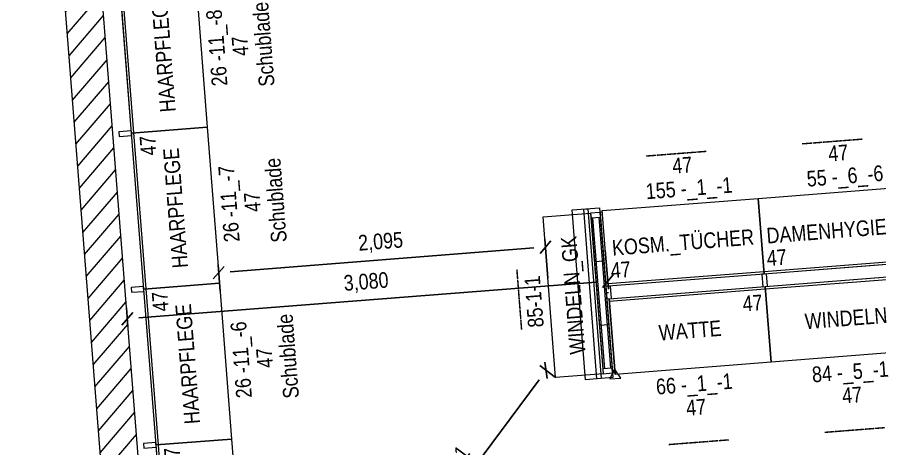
# Model space of a CAD drawing. Header units: millimetres. Extents: x 1954135 to 2038297, y 1349223 to 1397094.
# Drawn here: x 1973017 to 1978529, y 1377608 to 1380366 of the extents above; entities that cross this region are included whole.
import ezdxf
from ezdxf.enums import TextEntityAlignment as Align

# ---------------------------------------------------------------- set-up
doc = ezdxf.new("R2010")
doc.units = ezdxf.units.MM
doc.header["$MEASUREMENT"] = 0
doc.layers.get('Defpoints').update_dxf_attribs({"lineweight": 0})
for name, color, linetype, lineweight in [('01_Grundriss (Construction)', 7, 'Continuous', 0), ('10_Einrichtung', 7, 'Continuous', 0), ('10_Einrichtung (Construction)', 7, 'Continuous', 0), ('13_Ladenbau', 94, 'Continuous', 0), ('20_Sortimentierung', 7, 'Continuous', 0), ('21_Modulnummer', 7, 'Continuous', 0), ('TXT Schrift allgemein', 7, 'Continuous', 13)]:
    doc.layers.add(name, color=color, linetype=linetype, lineweight=lineweight)
doc.styles.add('Rossmann', font='ARIALN.TTF', dxfattribs={"height": 100})
doc.styles.add('Style-Arial Narrow', font='ARIALN.TTF')
doc.dimstyles.new('Rossmann', dxfattribs={"dimtxt": 100, "dimasz": 75, "dimexe": 50, "dimexo": 0.0625, "dimgap": 50, "dimtad": 1, "dimdec": 3, "dimlfac": 0.001, "dimzin": 3, "dimtxsty": 'Rossmann', "dimcen": 0, "dimadec": 3, "dimazin": 0, "dimtfac": 1, "dimtdec": 0, "dimtofl": 0, "dimtmove": 0, "dimatfit": 1, "dimfxl": 200, "dimfxlon": 1, "dimfrac": 2, "dimtolj": 1, "dimtzin": 3, "dimarcsym": 0})

# ---------------------------------------------------------------- blocks, each defined once
blk = doc.blocks.new('_Oblique-1')
at = {"color": 0, "linetype": 'ByBlock', "lineweight": -2}
blk.add_line((0.5, 0.5), (-0.5, -0.5), dxfattribs=at)
blk = doc.blocks.new('*D398')
at = {"layer": '10_Einrichtung', "color": 0, "linetype": 'ByBlock', "lineweight": -2, "transparency": 16777216}
for p, q in [((1976408.1, 1378697.6), (1976388.6, 1378946.8)), ((1974313.1, 1378616), (1974300, 1378783.3))]:
    blk.add_line(p, q, dxfattribs=at)
at = {"layer": '10_Einrichtung', "color": 0, "linetype": 'Continuous', "lineweight": -2, "transparency": 16777216}
blk.add_line((1974378.7, 1378739.3), (1976317.8, 1378891.1), dxfattribs=at)
at = {"layer": 'Defpoints', "color": 0, "linetype": 'Continuous', "lineweight": 0, "transparency": 16777216}
for p in [(1976392.5, 1378897), (1974313.1, 1378616), (1976421.5, 1378527.2)]:
    blk.add_point(p, dxfattribs=at)
at = {"layer": '10_Einrichtung', "color": 0, "linetype": 'Continuous', "lineweight": -2, "transparency": 16777216, "xscale": 75, "yscale": 75, "zscale": 75}
for p, rotation in [((1976392.5, 1378897), 4.475374000663035), ((1974303.9, 1378733.5), 184.475374000663)]:
    blk.add_blockref('_Oblique-1', p, dxfattribs=dict(at, rotation=rotation))
at = {"layer": '10_Einrichtung', "color": 0, "linetype": 'Continuous', "lineweight": 0, "transparency": 16777216, "insert": (1975339.6, 1378925), "char_height": 100, "attachment_point": 5, "rotation": 4.4754, "style": 'Style-Arial Narrow'}
blk.add_mtext('\\A1;2,095', dxfattribs=at)
blk = doc.blocks.new('*D399')
at = {"layer": '10_Einrichtung', "color": 0, "linetype": 'ByBlock', "lineweight": -2, "transparency": 16777216}
for p, q in [((1976457.7, 1378063.7), (1976356, 1378139.1)), ((1975464.9, 1376670), (1975336.8, 1376765))]:
    blk.add_line(p, q, dxfattribs=at)
at = {"layer": '10_Einrichtung', "color": 0, "linetype": 'Continuous', "lineweight": -2, "transparency": 16777216}
blk.add_line((1975421.6, 1376795.4), (1976351.5, 1378049.1), dxfattribs=at)
at = {"layer": 'Defpoints', "color": 0, "linetype": 'Continuous', "lineweight": 0, "transparency": 16777216}
for p in [(1976396.1, 1378109.4), (1976457.8, 1378063.6), (1975464.9, 1376669.9)]:
    blk.add_point(p, dxfattribs=at)
at = {"layer": '10_Einrichtung', "color": 0, "linetype": 'Continuous', "lineweight": -2, "transparency": 16777216, "xscale": 75, "yscale": 75, "zscale": 75}
for p, rotation in [((1976396.1, 1378109.4), 53.43572994213812), ((1975376.9, 1376735.2), 233.4357299421381)]:
    blk.add_blockref('_Oblique-1', p, dxfattribs=dict(at, rotation=rotation))
at = {"layer": '10_Einrichtung', "color": 0, "linetype": 'Continuous', "lineweight": 0, "transparency": 16777216, "insert": (1975798.1, 1377487.9), "char_height": 100, "attachment_point": 5, "rotation": 53.4357, "style": 'Style-Arial Narrow'}
blk.add_mtext('\\A1;1,711', dxfattribs=at)
blk = doc.blocks.new('*U573')
at = {"layer": '10_Einrichtung', "color": 42, "lineweight": 13, "ltscale": 0.01, "flags": 128}
blk.add_lwpolyline([(544.8, -88), (-544.8, -88), (-544.8, 88), (544.8, 88)], close=True, dxfattribs=at)
at = {"layer": '10_Einrichtung', "ltscale": 0.01, "flags": 128}
blk.add_lwpolyline([(-543.5, 11.8), (543.5, 11.8), (543.5, -14.4), (-543.5, -14.4)], close=True, dxfattribs=at)
blk = doc.blocks.new('RZ024')
at = {"layer": '10_Einrichtung', "color": 7, "lineweight": 0, "ltscale": 10}
for p, q in [((-157.5, -484.4), (-157.5, 484.4)), ((-97.5, -484.4), (-97.5, 484.4)), ((-97.5, 203.9), (-157.5, 203.9)), ((-97.5, -203.9), (-157.5, -203.9))]:
    blk.add_line(p, q, dxfattribs=at)
at = {"layer": '10_Einrichtung', "color": 7, "linetype": 'Continuous', "lineweight": 0}
for p, q in [((-147.5, -484.4), (-147.5, 484.4)), ((-107.5, -484.4), (-107.5, 484.4))]:
    blk.add_line(p, q, dxfattribs=at)
at = {"layer": '10_Einrichtung', "color": 7, "linetype": 'Continuous', "lineweight": 0, "flags": 128}
for points in [[(-172.5, 515), (-157.5, 515), (-157.5, 500), (-172.5, 500)], [(-172.5, -515), (-157.5, -515), (-157.5, -500), (-172.5, -500)]]:
    blk.add_lwpolyline(points, close=True, dxfattribs=at)
at = {"layer": '10_Einrichtung', "color": 7, "lineweight": 0, "ltscale": 10, "flags": 128}
for points in [[(-97.5, 484.4), (-97.5, 515), (-157.5, 515), (-157.5, 484.4)], [(-97.5, -515), (-97.5, -484.4), (-157.5, -484.4), (-157.5, -515)]]:
    blk.add_lwpolyline(points, close=True, dxfattribs=at)
at = {"layer": '10_Einrichtung (Construction)', "color": 7, "linetype": 'Continuous', "lineweight": 0}
blk.add_line((-157.5, 0), (-172.5, 0), dxfattribs=at)
at = {"layer": '10_Einrichtung (Construction)', "color": 7, "linetype": 'Continuous', "lineweight": 0, "flags": 128}
blk.add_lwpolyline([(-97.5, 515), (207.5, 515), (207.5, -515), (-97.5, -515)], close=True, dxfattribs=at)
blk = doc.blocks.new('IKBom')
at = {"layer": '10_Einrichtung', "color": 7, "linetype": 'Continuous', "lineweight": 0}
blk.add_blockref('RZ024', (172.5, 0), dxfattribs=at)
at = {"layer": '20_Sortimentierung', "color": 7, "linetype": 'Continuous', "lineweight": 0, "style": 'Style-Arial Narrow'}
blk.add_attdef('IKBom_0', text='', height=100, rotation=270, dxfattribs=at).set_placement((227.5, 0.1), align=Align.MIDDLE_CENTER)
at = {"layer": '21_Modulnummer', "color": 7, "linetype": 'Continuous', "lineweight": 0, "insert": (530, 21.2), "char_height": 100, "attachment_point": 2, "rotation": 270, "line_spacing_factor": 0.6, "style": 'Style-Arial Narrow'}
blk.add_mtext('85-1-1', dxfattribs=at)
at = {"layer": '21_Modulnummer', "color": 5, "linetype": 'Continuous', "lineweight": 0, "style": 'Style-Arial Narrow'}
blk.add_attdef('IKBom_0', text='', height=100, rotation=270, dxfattribs=at).set_placement((697.4, 0), align=Align.TOP_CENTER)
blk = doc.blocks.new('GK-Wi47-A-i')
at = {"layer": '10_Einrichtung', "color": 42, "lineweight": 13, "ltscale": 0.01, "rotation": 90}
blk.add_blockref('*U573', (103, 0), dxfattribs=at)
at = {"layer": '20_Sortimentierung', "color": 7, "linetype": 'Continuous', "lineweight": 0}
ref = blk.add_blockref('IKBom', (0, 0), dxfattribs=at)
ref.add_attrib('IKBom_0', 'WINDELN_GK', dxfattribs={"color": 7, "linetype": 'Continuous', "lineweight": 0, "height": 100, "rotation": 270, "style": 'Style-Arial Narrow'}).set_placement((227.5, 0.1), align=Align.MIDDLE_CENTER)
ref.add_attrib('IKBom_0', '______', dxfattribs={"layer": '21_Modulnummer', "color": 5, "linetype": 'Continuous', "lineweight": 0, "height": 100, "rotation": 270, "style": 'Style-Arial Narrow'}).set_placement((697.4, 0), align=Align.TOP_CENTER)
blk = doc.blocks.new('*U864')
at = {"layer": '10_Einrichtung', "color": 7, "linetype": 'Continuous', "lineweight": 0}
blk.add_line((-500, 187.5), (500, 187.5), dxfattribs=at)
at = {"layer": '10_Einrichtung', "color": 7, "linetype": 'Continuous', "lineweight": 0, "flags": 128}
for points in [[(-485, 282.5), (-515, 282.5), (-515, 202.5), (-485, 202.5)], [(515, 282.5), (485, 282.5), (485, 202.5), (515, 202.5)], [(-500, 202.5), (500, 202.5), (500, -282.5), (-500, -282.5)]]:
    blk.add_lwpolyline(points, close=True, dxfattribs=at)
at = {"layer": '10_Einrichtung (Construction)', "color": 3, "linetype": 'Continuous', "lineweight": 0}
for p, q in [((-500, 202.5), (-500, -282.5)), ((500, 202.5), (500, -282.5))]:
    blk.add_line(p, q, dxfattribs=at)
at = {"layer": '10_Einrichtung (Construction)', "color": 5, "linetype": 'Continuous', "lineweight": 0}
blk.add_line((-500, 202.5), (500, 202.5), dxfattribs=at)
at = {"layer": '10_Einrichtung', "color": 7, "linetype": 'Continuous', "lineweight": 0, "style": 'Rossmann'}
blk.add_text('47', height=100, rotation=180, dxfattribs=at).set_placement((411.7, 103.6), align=Align.MIDDLE_CENTER)
blk = doc.blocks.new('R1 47_61')
at = {"layer": '10_Einrichtung', "color": 7, "linetype": 'Continuous', "lineweight": 0}
blk.add_blockref('*U864', (500, -242.5), dxfattribs=at)
blk = doc.blocks.new('I1 47_61')
at = {"layer": '10_Einrichtung', "color": 7, "linetype": 'Continuous', "lineweight": 0}
blk.add_blockref('R1 47_61', (0, 0), dxfattribs=at)
at = {"layer": '20_Sortimentierung', "color": 7, "linetype": 'Continuous', "lineweight": 0, "style": 'Style-Arial Narrow'}
blk.add_attdef('I1 47_61_0', text='', height=100, rotation=180, dxfattribs=at).set_placement((501.1, -282.5), align=Align.MIDDLE_CENTER)
at = {"layer": '21_Modulnummer', "color": 7, "linetype": 'Continuous', "lineweight": 0, "insert": (435.8, -675), "char_height": 100, "attachment_point": 2, "rotation": 180, "line_spacing_factor": 0.6, "style": 'Style-Arial Narrow'}
blk.add_mtext('55 -_6_-6', dxfattribs=at)
at = {"layer": '21_Modulnummer', "color": 251, "linetype": 'Continuous', "lineweight": 0, "style": 'Style-Arial Narrow'}
blk.add_attdef('I1 47_61_0', text='', height=100, rotation=180, dxfattribs=at).set_placement((467.6, -825), align=Align.TOP_CENTER)
at = {"layer": '21_Modulnummer', "color": 5, "linetype": 'Continuous', "lineweight": 0, "style": 'Style-Arial Narrow'}
blk.add_attdef('I1 47_61_0', text='', height=100, rotation=180, dxfattribs=at).set_placement((500, -975), align=Align.TOP_CENTER)
blk = doc.blocks.new('*U867')
at = {"layer": '10_Einrichtung', "color": 7, "linetype": 'Continuous', "lineweight": 0}
blk.add_line((-500, 187.5), (500, 187.5), dxfattribs=at)
at = {"layer": '10_Einrichtung', "color": 7, "linetype": 'Continuous', "lineweight": 0, "flags": 128}
for points in [[(-485, 282.5), (-515, 282.5), (-515, 202.5), (-485, 202.5)], [(515, 282.5), (485, 282.5), (485, 202.5), (515, 202.5)], [(-500, 202.5), (500, 202.5), (500, -282.5), (-500, -282.5)]]:
    blk.add_lwpolyline(points, close=True, dxfattribs=at)
at = {"layer": '10_Einrichtung (Construction)', "color": 3, "linetype": 'Continuous', "lineweight": 0}
for p, q in [((-500, 202.5), (-500, -282.5)), ((500, 202.5), (500, -282.5))]:
    blk.add_line(p, q, dxfattribs=at)
at = {"layer": '10_Einrichtung (Construction)', "color": 5, "linetype": 'Continuous', "lineweight": 0}
blk.add_line((-500, 202.5), (500, 202.5), dxfattribs=at)
at = {"layer": '10_Einrichtung', "color": 7, "linetype": 'Continuous', "lineweight": 0, "style": 'Rossmann'}
blk.add_text('47', height=100, rotation=180, dxfattribs=at).set_placement((411.7, 103.6), align=Align.MIDDLE_CENTER)
blk = doc.blocks.new('R1 47_62')
at = {"layer": '10_Einrichtung', "color": 7, "linetype": 'Continuous', "lineweight": 0}
blk.add_blockref('*U867', (500, -242.5), dxfattribs=at)
blk = doc.blocks.new('I1 47_62')
at = {"layer": '10_Einrichtung', "color": 7, "linetype": 'Continuous', "lineweight": 0}
blk.add_blockref('R1 47_62', (0, 0), dxfattribs=at)
at = {"layer": '20_Sortimentierung', "color": 7, "linetype": 'Continuous', "lineweight": 0, "style": 'Style-Arial Narrow'}
blk.add_attdef('I1 47_62_0', text='', height=100, rotation=180, dxfattribs=at).set_placement((501.1, -282.5), align=Align.MIDDLE_CENTER)
at = {"layer": '21_Modulnummer', "color": 7, "linetype": 'Continuous', "lineweight": 0, "insert": (435.8, -675), "char_height": 100, "attachment_point": 2, "rotation": 180, "line_spacing_factor": 0.6, "style": 'Style-Arial Narrow'}
blk.add_mtext('155 -_1_-1', dxfattribs=at)
at = {"layer": '21_Modulnummer', "color": 251, "linetype": 'Continuous', "lineweight": 0, "style": 'Style-Arial Narrow'}
blk.add_attdef('I1 47_62_0', text='', height=100, rotation=180, dxfattribs=at).set_placement((467.6, -825), align=Align.TOP_CENTER)
at = {"layer": '21_Modulnummer', "color": 5, "linetype": 'Continuous', "lineweight": 0, "style": 'Style-Arial Narrow'}
blk.add_attdef('I1 47_62_0', text='', height=100, rotation=180, dxfattribs=at).set_placement((500, -975), align=Align.TOP_CENTER)
blk = doc.blocks.new('*U870')
at = {"layer": '10_Einrichtung', "color": 7, "linetype": 'Continuous', "lineweight": 0}
blk.add_line((-500, 187.5), (500, 187.5), dxfattribs=at)
at = {"layer": '10_Einrichtung', "color": 7, "linetype": 'Continuous', "lineweight": 0, "flags": 128}
for points in [[(-485, 282.5), (-515, 282.5), (-515, 202.5), (-485, 202.5)], [(515, 282.5), (485, 282.5), (485, 202.5), (515, 202.5)], [(-500, 202.5), (500, 202.5), (500, -282.5), (-500, -282.5)]]:
    blk.add_lwpolyline(points, close=True, dxfattribs=at)
at = {"layer": '10_Einrichtung (Construction)', "color": 3, "linetype": 'Continuous', "lineweight": 0}
for p, q in [((-500, 202.5), (-500, -282.5)), ((500, 202.5), (500, -282.5))]:
    blk.add_line(p, q, dxfattribs=at)
at = {"layer": '10_Einrichtung (Construction)', "color": 5, "linetype": 'Continuous', "lineweight": 0}
blk.add_line((-500, 202.5), (500, 202.5), dxfattribs=at)
at = {"layer": '10_Einrichtung', "color": 7, "linetype": 'Continuous', "lineweight": 0, "style": 'Rossmann'}
blk.add_text('47', height=100, dxfattribs=at).set_placement((411.7, 103.6), align=Align.MIDDLE_CENTER)
blk = doc.blocks.new('R1 47_63')
at = {"layer": '10_Einrichtung', "color": 7, "linetype": 'Continuous', "lineweight": 0}
blk.add_blockref('*U870', (500, -242.5), dxfattribs=at)
blk = doc.blocks.new('I1 47_63')
at = {"layer": '10_Einrichtung', "color": 7, "linetype": 'Continuous', "lineweight": 0}
blk.add_blockref('R1 47_63', (0, 0), dxfattribs=at)
at = {"layer": '20_Sortimentierung', "color": 7, "linetype": 'Continuous', "lineweight": 0, "style": 'Style-Arial Narrow'}
blk.add_attdef('I1 47_63_0', text='', height=100, dxfattribs=at).set_placement((500, -282.5), align=Align.MIDDLE_CENTER)
at = {"layer": '21_Modulnummer', "color": 7, "linetype": 'Continuous', "lineweight": 0, "insert": (500, -575), "char_height": 100, "attachment_point": 2, "line_spacing_factor": 0.6, "style": 'Style-Arial Narrow'}
blk.add_mtext('66 -_1_-1', dxfattribs=at)
at = {"layer": '21_Modulnummer', "color": 251, "linetype": 'Continuous', "lineweight": 0, "style": 'Style-Arial Narrow'}
blk.add_attdef('I1 47_63_0', text='', height=100, dxfattribs=at).set_placement((500, -725), align=Align.TOP_CENTER)
at = {"layer": '21_Modulnummer', "color": 5, "linetype": 'Continuous', "lineweight": 0, "style": 'Style-Arial Narrow'}
blk.add_attdef('I1 47_63_0', text='', height=100, dxfattribs=at).set_placement((500, -875), align=Align.TOP_CENTER)
blk = doc.blocks.new('*U873')
at = {"layer": '10_Einrichtung', "color": 7, "linetype": 'Continuous', "lineweight": 0}
blk.add_line((-500, 187.5), (500, 187.5), dxfattribs=at)
at = {"layer": '10_Einrichtung', "color": 7, "linetype": 'Continuous', "lineweight": 0, "flags": 128}
for points in [[(-485, 282.5), (-515, 282.5), (-515, 202.5), (-485, 202.5)], [(515, 282.5), (485, 282.5), (485, 202.5), (515, 202.5)], [(-500, 202.5), (500, 202.5), (500, -282.5), (-500, -282.5)]]:
    blk.add_lwpolyline(points, close=True, dxfattribs=at)
at = {"layer": '10_Einrichtung (Construction)', "color": 3, "linetype": 'Continuous', "lineweight": 0}
for p, q in [((-500, 202.5), (-500, -282.5)), ((500, 202.5), (500, -282.5))]:
    blk.add_line(p, q, dxfattribs=at)
at = {"layer": '10_Einrichtung (Construction)', "color": 5, "linetype": 'Continuous', "lineweight": 0}
blk.add_line((-500, 202.5), (500, 202.5), dxfattribs=at)
at = {"layer": '10_Einrichtung', "color": 7, "linetype": 'Continuous', "lineweight": 0, "style": 'Rossmann'}
blk.add_text('47', height=100, dxfattribs=at).set_placement((411.7, 103.6), align=Align.MIDDLE_CENTER)
blk = doc.blocks.new('R1 47_64')
at = {"layer": '10_Einrichtung', "color": 7, "linetype": 'Continuous', "lineweight": 0}
blk.add_blockref('*U873', (500, -242.5), dxfattribs=at)
blk = doc.blocks.new('I1 47_64')
at = {"layer": '10_Einrichtung', "color": 7, "linetype": 'Continuous', "lineweight": 0}
blk.add_blockref('R1 47_64', (0, 0), dxfattribs=at)
at = {"layer": '20_Sortimentierung', "color": 7, "linetype": 'Continuous', "lineweight": 0, "style": 'Style-Arial Narrow'}
blk.add_attdef('I1 47_64_0', text='', height=100, dxfattribs=at).set_placement((500, -282.5), align=Align.MIDDLE_CENTER)
at = {"layer": '21_Modulnummer', "color": 7, "linetype": 'Continuous', "lineweight": 0, "insert": (500, -575), "char_height": 100, "attachment_point": 2, "line_spacing_factor": 0.6, "style": 'Style-Arial Narrow'}
blk.add_mtext('84 -_5_-1', dxfattribs=at)
at = {"layer": '21_Modulnummer', "color": 251, "linetype": 'Continuous', "lineweight": 0, "style": 'Style-Arial Narrow'}
blk.add_attdef('I1 47_64_0', text='', height=100, dxfattribs=at).set_placement((500, -725), align=Align.TOP_CENTER)
at = {"layer": '21_Modulnummer', "color": 5, "linetype": 'Continuous', "lineweight": 0, "style": 'Style-Arial Narrow'}
blk.add_attdef('I1 47_64_0', text='', height=100, dxfattribs=at).set_placement((500, -875), align=Align.TOP_CENTER)
blk = doc.blocks.new('*U999')
at = {"layer": '10_Einrichtung', "color": 7, "linetype": 'Continuous', "lineweight": 0}
blk.add_line((-500, 187.5), (500, 187.5), dxfattribs=at)
at = {"layer": '10_Einrichtung', "color": 7, "linetype": 'Continuous', "lineweight": 0, "flags": 128}
for points in [[(-485, 282.5), (-515, 282.5), (-515, 202.5), (-485, 202.5)], [(515, 282.5), (485, 282.5), (485, 202.5), (515, 202.5)], [(-500, 202.5), (500, 202.5), (500, -282.5), (-500, -282.5)]]:
    blk.add_lwpolyline(points, close=True, dxfattribs=at)
at = {"layer": '10_Einrichtung (Construction)', "color": 3, "linetype": 'Continuous', "lineweight": 0}
for p, q in [((-500, 202.5), (-500, -282.5)), ((500, 202.5), (500, -282.5))]:
    blk.add_line(p, q, dxfattribs=at)
at = {"layer": '10_Einrichtung (Construction)', "color": 5, "linetype": 'Continuous', "lineweight": 0}
blk.add_line((-500, 202.5), (500, 202.5), dxfattribs=at)
at = {"layer": '10_Einrichtung', "color": 7, "linetype": 'Continuous', "lineweight": 0, "style": 'Rossmann'}
blk.add_text('47', height=100, dxfattribs=at).set_placement((411.7, 103.6), align=Align.MIDDLE_CENTER)
blk = doc.blocks.new('R1 47_106')
at = {"layer": '10_Einrichtung', "color": 7, "linetype": 'Continuous', "lineweight": 0}
blk.add_blockref('*U999', (500, -242.5), dxfattribs=at)
blk = doc.blocks.new('I1 47_106')
at = {"layer": '10_Einrichtung', "color": 7, "linetype": 'Continuous', "lineweight": 0}
blk.add_blockref('R1 47_106', (0, 0), dxfattribs=at)
at = {"layer": '20_Sortimentierung', "color": 7, "linetype": 'Continuous', "lineweight": 0, "style": 'Style-Arial Narrow'}
blk.add_attdef('I1 47_106_0', text='', height=100, dxfattribs=at).set_placement((500, -282.5), align=Align.MIDDLE_CENTER)
at = {"layer": '21_Modulnummer', "color": 7, "linetype": 'Continuous', "lineweight": 0, "insert": (500, -575), "char_height": 100, "attachment_point": 2, "line_spacing_factor": 0.6, "style": 'Style-Arial Narrow'}
blk.add_mtext('26 -11_-5', dxfattribs=at)
at = {"layer": '21_Modulnummer', "color": 251, "linetype": 'Continuous', "lineweight": 0, "style": 'Style-Arial Narrow'}
blk.add_attdef('I1 47_106_0', text='', height=100, dxfattribs=at).set_placement((500, -725), align=Align.TOP_CENTER)
at = {"layer": '21_Modulnummer', "color": 5, "linetype": 'Continuous', "lineweight": 0, "style": 'Style-Arial Narrow'}
blk.add_attdef('I1 47_106_0', text='', height=100, dxfattribs=at).set_placement((500, -875), align=Align.TOP_CENTER)
blk = doc.blocks.new('*U1002')
at = {"layer": '10_Einrichtung', "color": 7, "linetype": 'Continuous', "lineweight": 0}
blk.add_line((-500, 187.5), (500, 187.5), dxfattribs=at)
at = {"layer": '10_Einrichtung', "color": 7, "linetype": 'Continuous', "lineweight": 0, "flags": 128}
for points in [[(-485, 282.5), (-515, 282.5), (-515, 202.5), (-485, 202.5)], [(515, 282.5), (485, 282.5), (485, 202.5), (515, 202.5)], [(-500, 202.5), (500, 202.5), (500, -282.5), (-500, -282.5)]]:
    blk.add_lwpolyline(points, close=True, dxfattribs=at)
at = {"layer": '10_Einrichtung (Construction)', "color": 3, "linetype": 'Continuous', "lineweight": 0}
for p, q in [((-500, 202.5), (-500, -282.5)), ((500, 202.5), (500, -282.5))]:
    blk.add_line(p, q, dxfattribs=at)
at = {"layer": '10_Einrichtung (Construction)', "color": 5, "linetype": 'Continuous', "lineweight": 0}
blk.add_line((-500, 202.5), (500, 202.5), dxfattribs=at)
at = {"layer": '10_Einrichtung', "color": 7, "linetype": 'Continuous', "lineweight": 0, "style": 'Rossmann'}
blk.add_text('47', height=100, dxfattribs=at).set_placement((411.7, 103.6), align=Align.MIDDLE_CENTER)
blk = doc.blocks.new('R1 47_107')
at = {"layer": '10_Einrichtung', "color": 7, "linetype": 'Continuous', "lineweight": 0}
blk.add_blockref('*U1002', (500, -242.5), dxfattribs=at)
blk = doc.blocks.new('I1 47_107')
at = {"layer": '10_Einrichtung', "color": 7, "linetype": 'Continuous', "lineweight": 0}
blk.add_blockref('R1 47_107', (0, 0), dxfattribs=at)
at = {"layer": '20_Sortimentierung', "color": 7, "linetype": 'Continuous', "lineweight": 0, "style": 'Style-Arial Narrow'}
blk.add_attdef('I1 47_107_0', text='', height=100, dxfattribs=at).set_placement((500, -282.5), align=Align.MIDDLE_CENTER)
at = {"layer": '21_Modulnummer', "color": 7, "linetype": 'Continuous', "lineweight": 0, "insert": (500, -575), "char_height": 100, "attachment_point": 2, "line_spacing_factor": 0.6, "style": 'Style-Arial Narrow'}
blk.add_mtext('26 -11_-6', dxfattribs=at)
at = {"layer": '21_Modulnummer', "color": 251, "linetype": 'Continuous', "lineweight": 0, "style": 'Style-Arial Narrow'}
blk.add_attdef('I1 47_107_0', text='', height=100, dxfattribs=at).set_placement((500, -725), align=Align.TOP_CENTER)
at = {"layer": '21_Modulnummer', "color": 5, "linetype": 'Continuous', "lineweight": 0, "style": 'Style-Arial Narrow'}
blk.add_attdef('I1 47_107_0', text='', height=100, dxfattribs=at).set_placement((500, -875), align=Align.TOP_CENTER)
blk = doc.blocks.new('*U1005')
at = {"layer": '10_Einrichtung', "color": 7, "linetype": 'Continuous', "lineweight": 0}
blk.add_line((-500, 187.5), (500, 187.5), dxfattribs=at)
at = {"layer": '10_Einrichtung', "color": 7, "linetype": 'Continuous', "lineweight": 0, "flags": 128}
for points in [[(-485, 282.5), (-515, 282.5), (-515, 202.5), (-485, 202.5)], [(515, 282.5), (485, 282.5), (485, 202.5), (515, 202.5)], [(-500, 202.5), (500, 202.5), (500, -282.5), (-500, -282.5)]]:
    blk.add_lwpolyline(points, close=True, dxfattribs=at)
at = {"layer": '10_Einrichtung (Construction)', "color": 3, "linetype": 'Continuous', "lineweight": 0}
for p, q in [((-500, 202.5), (-500, -282.5)), ((500, 202.5), (500, -282.5))]:
    blk.add_line(p, q, dxfattribs=at)
at = {"layer": '10_Einrichtung (Construction)', "color": 5, "linetype": 'Continuous', "lineweight": 0}
blk.add_line((-500, 202.5), (500, 202.5), dxfattribs=at)
at = {"layer": '10_Einrichtung', "color": 7, "linetype": 'Continuous', "lineweight": 0, "style": 'Rossmann'}
blk.add_text('47', height=100, dxfattribs=at).set_placement((411.7, 103.6), align=Align.MIDDLE_CENTER)
blk = doc.blocks.new('R1 47_108')
at = {"layer": '10_Einrichtung', "color": 7, "linetype": 'Continuous', "lineweight": 0}
blk.add_blockref('*U1005', (500, -242.5), dxfattribs=at)
blk = doc.blocks.new('I1 47_108')
at = {"layer": '10_Einrichtung', "color": 7, "linetype": 'Continuous', "lineweight": 0}
blk.add_blockref('R1 47_108', (0, 0), dxfattribs=at)
at = {"layer": '20_Sortimentierung', "color": 7, "linetype": 'Continuous', "lineweight": 0, "style": 'Style-Arial Narrow'}
blk.add_attdef('I1 47_108_0', text='', height=100, dxfattribs=at).set_placement((500, -282.5), align=Align.MIDDLE_CENTER)
at = {"layer": '21_Modulnummer', "color": 7, "linetype": 'Continuous', "lineweight": 0, "insert": (500, -575), "char_height": 100, "attachment_point": 2, "line_spacing_factor": 0.6, "style": 'Style-Arial Narrow'}
blk.add_mtext('26 -11_-7', dxfattribs=at)
at = {"layer": '21_Modulnummer', "color": 251, "linetype": 'Continuous', "lineweight": 0, "style": 'Style-Arial Narrow'}
blk.add_attdef('I1 47_108_0', text='', height=100, dxfattribs=at).set_placement((500, -725), align=Align.TOP_CENTER)
at = {"layer": '21_Modulnummer', "color": 5, "linetype": 'Continuous', "lineweight": 0, "style": 'Style-Arial Narrow'}
blk.add_attdef('I1 47_108_0', text='', height=100, dxfattribs=at).set_placement((500, -875), align=Align.TOP_CENTER)
blk = doc.blocks.new('*U1008')
at = {"layer": '10_Einrichtung', "color": 7, "linetype": 'Continuous', "lineweight": 0}
blk.add_line((-500, 187.5), (500, 187.5), dxfattribs=at)
at = {"layer": '10_Einrichtung', "color": 7, "linetype": 'Continuous', "lineweight": 0, "flags": 128}
for points in [[(-485, 282.5), (-515, 282.5), (-515, 202.5), (-485, 202.5)], [(515, 282.5), (485, 282.5), (485, 202.5), (515, 202.5)], [(-500, 202.5), (500, 202.5), (500, -282.5), (-500, -282.5)]]:
    blk.add_lwpolyline(points, close=True, dxfattribs=at)
at = {"layer": '10_Einrichtung (Construction)', "color": 3, "linetype": 'Continuous', "lineweight": 0}
for p, q in [((-500, 202.5), (-500, -282.5)), ((500, 202.5), (500, -282.5))]:
    blk.add_line(p, q, dxfattribs=at)
at = {"layer": '10_Einrichtung (Construction)', "color": 5, "linetype": 'Continuous', "lineweight": 0}
blk.add_line((-500, 202.5), (500, 202.5), dxfattribs=at)
at = {"layer": '10_Einrichtung', "color": 7, "linetype": 'Continuous', "lineweight": 0, "style": 'Rossmann'}
blk.add_text('47', height=100, dxfattribs=at).set_placement((411.7, 103.6), align=Align.MIDDLE_CENTER)
blk = doc.blocks.new('R1 47_109')
at = {"layer": '10_Einrichtung', "color": 7, "linetype": 'Continuous', "lineweight": 0}
blk.add_blockref('*U1008', (500, -242.5), dxfattribs=at)
blk = doc.blocks.new('I1 47_109')
at = {"layer": '10_Einrichtung', "color": 7, "linetype": 'Continuous', "lineweight": 0}
blk.add_blockref('R1 47_109', (0, 0), dxfattribs=at)
at = {"layer": '20_Sortimentierung', "color": 7, "linetype": 'Continuous', "lineweight": 0, "style": 'Style-Arial Narrow'}
blk.add_attdef('I1 47_109_0', text='', height=100, dxfattribs=at).set_placement((500, -282.5), align=Align.MIDDLE_CENTER)
at = {"layer": '21_Modulnummer', "color": 7, "linetype": 'Continuous', "lineweight": 0, "insert": (500, -575), "char_height": 100, "attachment_point": 2, "line_spacing_factor": 0.6, "style": 'Style-Arial Narrow'}
blk.add_mtext('26 -11_-8', dxfattribs=at)
at = {"layer": '21_Modulnummer', "color": 251, "linetype": 'Continuous', "lineweight": 0, "style": 'Style-Arial Narrow'}
blk.add_attdef('I1 47_109_0', text='', height=100, dxfattribs=at).set_placement((500, -725), align=Align.TOP_CENTER)
at = {"layer": '21_Modulnummer', "color": 5, "linetype": 'Continuous', "lineweight": 0, "style": 'Style-Arial Narrow'}
blk.add_attdef('I1 47_109_0', text='', height=100, dxfattribs=at).set_placement((500, -875), align=Align.TOP_CENTER)
blk = doc.blocks.new('Z_Kennzeichen Endständer_1')
at = {"layer": '10_Einrichtung', "color": 3, "linetype": 'Continuous', "lineweight": 0, "flags": 128}
blk.add_lwpolyline([(0, 36.2), (-34.7, -26.8), (35.1, -26.8)], close=True, dxfattribs=at)
blk = doc.blocks.new('End 160_47_1')
at = {"layer": '10_Einrichtung', "color": 3, "linetype": 'Continuous', "lineweight": 0, "flags": 128}
blk.add_lwpolyline([(-30.1395, 295.896), (-60.1395, 295.896), (-60.1395, 215.896), (-30.1395, 215.896)], close=True, dxfattribs=at)
at = {"layer": '10_Einrichtung (Construction)', "color": 3, "linetype": 'Continuous', "lineweight": 0}
blk.add_line((-45.1395, 215.896), (-45.1395, -269.104), dxfattribs=at)
at = {"layer": '10_Einrichtung', "color": 3, "lineweight": 0}
blk.add_blockref('Z_Kennzeichen Endständer_1', (-45.1395, -269.104), dxfattribs=at)
blk = doc.blocks.new('End 160_47a_1')
at = {"layer": '10_Einrichtung', "color": 3, "linetype": 'Continuous', "lineweight": 0}
blk.add_blockref('End 160_47_1', (45.1395, -255.896), dxfattribs=at)
blk = doc.blocks.new('*D1486')
at = {"layer": '13_Ladenbau', "color": 0, "linetype": 'ByBlock', "lineweight": -2, "transparency": 16777216}
for p, q in [((1976775.2, 1378878.2), (1976794.7, 1378628.9)), ((1973714.7, 1378508.7), (1973724.1, 1378388.6))]:
    blk.add_line(p, q, dxfattribs=at)
at = {"layer": '13_Ladenbau', "color": 94, "linetype": 'Continuous', "lineweight": -2, "transparency": 16777216}
blk.add_line((1973794.9, 1378444.3), (1976716, 1378672.9), dxfattribs=at)
at = {"layer": 'Defpoints', "color": 0, "linetype": 'Continuous', "lineweight": 0, "transparency": 16777216}
for p in [(1976774.4, 1378888.4), (1976790.8, 1378678.8), (1973714.7, 1378508.7)]:
    blk.add_point(p, dxfattribs=at)
at = {"layer": '13_Ladenbau', "color": 94, "linetype": 'Continuous', "lineweight": -2, "transparency": 16777216, "xscale": 75, "yscale": 75, "zscale": 75}
for p, rotation in [((1976790.8, 1378678.8), 4.475374000659015), ((1973720.2, 1378438.4), 184.475374000659)]:
    blk.add_blockref('_Oblique-1', p, dxfattribs=dict(at, rotation=rotation))
at = {"layer": '13_Ladenbau', "color": 0, "linetype": 'Continuous', "lineweight": 0, "transparency": 16777216, "insert": (1975246.9, 1378668.4), "char_height": 100, "attachment_point": 5, "rotation": 4.4754, "style": 'Style-Arial Narrow'}
blk.add_mtext('\\A1;3,080', dxfattribs=at)

msp = doc.modelspace()

# ---------------------------------------------------------------- hatches: boundary and pattern name
at = {"layer": '01_Grundriss (Construction)', "linetype": 'Continuous', "lineweight": 0}
h = msp.add_hatch(dxfattribs=at)
h.set_pattern_fill('HATCH', style=0, pattern_type=2)
h.set_pattern_definition([(229.4754, (1972770.72, 1376519.65), (76.0127, -64.9775), [])])
h.paths.add_polyline_path([(1973867.2043, 1376559.9176), (1973256.1467, 1384367.0383), (1973016.8785, 1384348.3109), (1973627.936, 1376541.1902)], flags=0)

# ---------------------------------------------------------------- linework, layer by layer
at = {"layer": '01_Grundriss (Construction)', "color": 7, "linetype": 'Continuous', "lineweight": 0}
msp.add_line((1973867.1264, 1376560.9122), (1973256.1467, 1384367.0383), dxfattribs=at)
at = {"layer": '01_Grundriss (Construction)', "lineweight": 0}
for p, q in [((1973867.2043, 1376559.9176), (1973256.1467, 1384367.0383)), ((1973627.936, 1376541.1902), (1973016.8785, 1384348.3109))]:
    msp.add_line(p, q, dxfattribs=at)

# ---------------------------------------------------------------- block references
at = {"layer": '10_Einrichtung', "color": 42, "lineweight": 13, "ltscale": 0.01, "true_color": 0xdaa520, "rotation": 184.4753740006629}
msp.add_blockref('GK-Wi47-A-i', (1976796.4219, 1378606.7247), dxfattribs=at)
at = {"layer": 'TXT Schrift allgemein'}
ref = msp.add_blockref('I1 47_109', (1973707.7187, 1379622.8094), dxfattribs=dict(at, rotation=94.47537400066228))
ref.add_attrib('I1 47_109_0', '47', dxfattribs={"layer": '21_Modulnummer', "color": 251, "linetype": 'Continuous', "lineweight": 0, "height": 100, "rotation": 94.475374, "style": 'Style-Arial Narrow'}).set_placement((1974391.4928, 1380177.8571), align=Align.TOP_CENTER)
ref.add_attrib('I1 47_109_0', 'HAARPFLEGE', dxfattribs={"layer": '20_Sortimentierung', "color": 7, "linetype": 'Continuous', "lineweight": 0, "height": 100, "rotation": 94.475374, "style": 'Style-Arial Narrow'}).set_placement((1973950.342, 1380143.3285), align=Align.MIDDLE_CENTER)
ref.add_attrib('I1 47_109_0', 'Schublade', dxfattribs={"layer": '21_Modulnummer', "color": 5, "linetype": 'Continuous', "lineweight": 0, "height": 100, "rotation": 94.475374, "style": 'Style-Arial Narrow'}).set_placement((1974541.0355, 1380189.5616), align=Align.TOP_CENTER)
ref = msp.add_blockref('I1 47_108', (1973785.7493, 1378625.8584), dxfattribs=dict(at, rotation=94.47537400066228))
ref.add_attrib('I1 47_108_0', '47', dxfattribs={"layer": '21_Modulnummer', "color": 251, "linetype": 'Continuous', "lineweight": 0, "height": 100, "rotation": 94.475374, "style": 'Style-Arial Narrow'}).set_placement((1974469.5234, 1379180.9061), align=Align.TOP_CENTER)
ref.add_attrib('I1 47_108_0', 'HAARPFLEGE', dxfattribs={"layer": '20_Sortimentierung', "color": 7, "linetype": 'Continuous', "lineweight": 0, "height": 100, "rotation": 94.475374, "style": 'Style-Arial Narrow'}).set_placement((1974028.3726, 1379146.3775), align=Align.MIDDLE_CENTER)
ref.add_attrib('I1 47_108_0', 'Schublade', dxfattribs={"layer": '21_Modulnummer', "color": 5, "linetype": 'Continuous', "lineweight": 0, "height": 100, "rotation": 94.475374, "style": 'Style-Arial Narrow'}).set_placement((1974619.0661, 1379192.6107), align=Align.TOP_CENTER)
ref = msp.add_blockref('I1 47_61', (1978790.3239, 1378762.7859), dxfattribs=dict(at, rotation=184.4753740006629))
ref.add_attrib('I1 47_61_0', '47', dxfattribs={"layer": '21_Modulnummer', "color": 251, "linetype": 'Continuous', "lineweight": 0, "height": 100, "rotation": 4.475374, "style": 'Style-Arial Narrow'}).set_placement((1978259.8067, 1379548.7859), align=Align.TOP_CENTER)
ref.add_attrib('I1 47_61_0', 'DAMENHYGIENE', dxfattribs={"layer": '20_Sortimentierung', "color": 7, "linetype": 'Continuous', "lineweight": 0, "height": 100, "rotation": 4.475374, "style": 'Style-Arial Narrow'}).set_placement((1978268.727, 1379005.3249), align=Align.MIDDLE_CENTER)
ref.add_attrib('I1 47_61_0', '______', dxfattribs={"layer": '21_Modulnummer', "color": 5, "linetype": 'Continuous', "lineweight": 0, "height": 100, "rotation": 4.475374, "style": 'Style-Arial Narrow'}).set_placement((1978215.7686, 1379695.7978), align=Align.TOP_CENTER)
ref = msp.add_blockref('I1 47_62', (1977793.3729, 1378684.7553), dxfattribs=dict(at, rotation=184.4753740006629))
ref.add_attrib('I1 47_62_0', '47', dxfattribs={"layer": '21_Modulnummer', "color": 251, "linetype": 'Continuous', "lineweight": 0, "height": 100, "rotation": 4.475374, "style": 'Style-Arial Narrow'}).set_placement((1977262.8557, 1379470.7553), align=Align.TOP_CENTER)
ref.add_attrib('I1 47_62_0', 'KOSM._TÜCHER', dxfattribs={"layer": '20_Sortimentierung', "color": 7, "linetype": 'Continuous', "lineweight": 0, "height": 100, "rotation": 4.475374, "style": 'Style-Arial Narrow'}).set_placement((1977271.776, 1378927.2943), align=Align.MIDDLE_CENTER)
ref.add_attrib('I1 47_62_0', '______', dxfattribs={"layer": '21_Modulnummer', "color": 5, "linetype": 'Continuous', "lineweight": 0, "height": 100, "rotation": 4.475374, "style": 'Style-Arial Narrow'}).set_placement((1977218.8176, 1379617.7672), align=Align.TOP_CENTER)
ref = msp.add_blockref('I1 47_64', (1977793.3729, 1378684.7553), dxfattribs=dict(at, rotation=4.475374000662932))
ref.add_attrib('I1 47_64_0', '47', dxfattribs={"layer": '21_Modulnummer', "color": 251, "linetype": 'Continuous', "lineweight": 0, "height": 100, "rotation": 4.475374, "style": 'Style-Arial Narrow'}).set_placement((1978348.4206, 1378000.9812), align=Align.TOP_CENTER)
ref.add_attrib('I1 47_64_0', 'WINDELN', dxfattribs={"layer": '20_Sortimentierung', "color": 7, "linetype": 'Continuous', "lineweight": 0, "height": 100, "rotation": 4.475374, "style": 'Style-Arial Narrow'}).set_placement((1978313.892, 1378442.132), align=Align.MIDDLE_CENTER)
ref.add_attrib('I1 47_64_0', '______', dxfattribs={"layer": '21_Modulnummer', "color": 5, "linetype": 'Continuous', "lineweight": 0, "height": 100, "rotation": 4.475374, "style": 'Style-Arial Narrow'}).set_placement((1978360.1252, 1377851.4385), align=Align.TOP_CENTER)
ref = msp.add_blockref('I1 47_107', (1973863.7799, 1377628.9075), dxfattribs=dict(at, rotation=94.47537400066228))
ref.add_attrib('I1 47_107_0', '47', dxfattribs={"layer": '21_Modulnummer', "color": 251, "linetype": 'Continuous', "lineweight": 0, "height": 100, "rotation": 94.475374, "style": 'Style-Arial Narrow'}).set_placement((1974547.554, 1378183.9551), align=Align.TOP_CENTER)
ref.add_attrib('I1 47_107_0', 'HAARPFLEGE', dxfattribs={"layer": '20_Sortimentierung', "color": 7, "linetype": 'Continuous', "lineweight": 0, "height": 100, "rotation": 94.475374, "style": 'Style-Arial Narrow'}).set_placement((1974106.4032, 1378149.4266), align=Align.MIDDLE_CENTER)
ref.add_attrib('I1 47_107_0', 'Schublade', dxfattribs={"layer": '21_Modulnummer', "color": 5, "linetype": 'Continuous', "lineweight": 0, "height": 100, "rotation": 94.475374, "style": 'Style-Arial Narrow'}).set_placement((1974697.0967, 1378195.6597), align=Align.TOP_CENTER)
ref = msp.add_blockref('I1 47_63', (1976796.4219, 1378606.7247), dxfattribs=dict(at, rotation=4.475374000662932))
ref.add_attrib('I1 47_63_0', '47', dxfattribs={"layer": '21_Modulnummer', "color": 251, "linetype": 'Continuous', "lineweight": 0, "height": 100, "rotation": 4.475374, "style": 'Style-Arial Narrow'}).set_placement((1977351.4696, 1377922.9506), align=Align.TOP_CENTER)
ref.add_attrib('I1 47_63_0', 'WATTE', dxfattribs={"layer": '20_Sortimentierung', "color": 7, "linetype": 'Continuous', "lineweight": 0, "height": 100, "rotation": 4.475374, "style": 'Style-Arial Narrow'}).set_placement((1977316.9411, 1378364.1014), align=Align.MIDDLE_CENTER)
ref.add_attrib('I1 47_63_0', '______', dxfattribs={"layer": '21_Modulnummer', "color": 5, "linetype": 'Continuous', "lineweight": 0, "height": 100, "rotation": 4.475374, "style": 'Style-Arial Narrow'}).set_placement((1977363.1742, 1377773.4079), align=Align.TOP_CENTER)
at = {"layer": 'TXT Schrift allgemein', "rotation": 4.475374000658994}
msp.add_blockref('End 160_47a_1', (1976796.4219, 1378606.7247), dxfattribs=at)
at = {"layer": 'TXT Schrift allgemein'}
ref = msp.add_blockref('I1 47_106', (1973941.8105, 1376631.9565), dxfattribs=dict(at, rotation=94.47537400066228))
ref.add_attrib('I1 47_106_0', '47', dxfattribs={"layer": '21_Modulnummer', "color": 251, "linetype": 'Continuous', "lineweight": 0, "height": 100, "rotation": 94.475374, "style": 'Style-Arial Narrow'}).set_placement((1974625.5846, 1377187.0042), align=Align.TOP_CENTER)
ref.add_attrib('I1 47_106_0', 'HAARPFLEGE', dxfattribs={"layer": '20_Sortimentierung', "color": 7, "linetype": 'Continuous', "lineweight": 0, "height": 100, "rotation": 94.475374, "style": 'Style-Arial Narrow'}).set_placement((1974184.4338, 1377152.4756), align=Align.MIDDLE_CENTER)
ref.add_attrib('I1 47_106_0', 'Schublade', dxfattribs={"layer": '21_Modulnummer', "color": 5, "linetype": 'Continuous', "lineweight": 0, "height": 100, "rotation": 94.475374, "style": 'Style-Arial Narrow'}).set_placement((1974775.1273, 1377198.7088), align=Align.TOP_CENTER)

# ---------------------------------------------------------------- dimensions: what is measured, and where the dimension line sits
at = {"layer": '10_Einrichtung', "linetype": 'Continuous', "lineweight": 0}
for base, p1, p2, angle, picture, middle in [((1976392.5434, 1378896.9589), (1974313.1279, 1378615.9823), (1976421.4821, 1378527.2255), 4.475374, '*D398', (1975339.6464, 1378924.9816)), ((1976396.1353, 1378109.355), (1975464.9201, 1376669.9237), (1976457.7663, 1378063.6433), 53.4357299, '*D399', (1975798.1007, 1377487.8602))]:
    dim = msp.add_linear_dim(base=base, p1=p1, p2=p2, angle=angle, dimstyle='Rossmann', override={"dimtxsty": 'Style-Arial Narrow', "dimblk": '_Oblique-1', "dimtdec": 3, "dimfrac": 0}, dxfattribs=at)
    dim.commit()
    dim.dimension.update_dxf_attribs({"geometry": picture, "text_midpoint": middle})
at = {"layer": '13_Ladenbau', "color": 94, "linetype": 'Continuous', "lineweight": 0}
dim = msp.add_linear_dim(base=(1976790.7837, 1378678.7608), p1=(1973714.6716, 1378508.7369), p2=(1976774.3783, 1378888.3633), angle=4.475374, dimstyle='Rossmann', override={"dimtxsty": 'Style-Arial Narrow', "dimblk": '_Oblique-1', "dimclrd": 94, "dimtdec": 3, "dimfrac": 0}, dxfattribs=at)
dim.commit()
dim.dimension.update_dxf_attribs({"geometry": '*D1486', "text_midpoint": (1975246.8884, 1378668.3535)})

doc.saveas('drawing.dxf')
